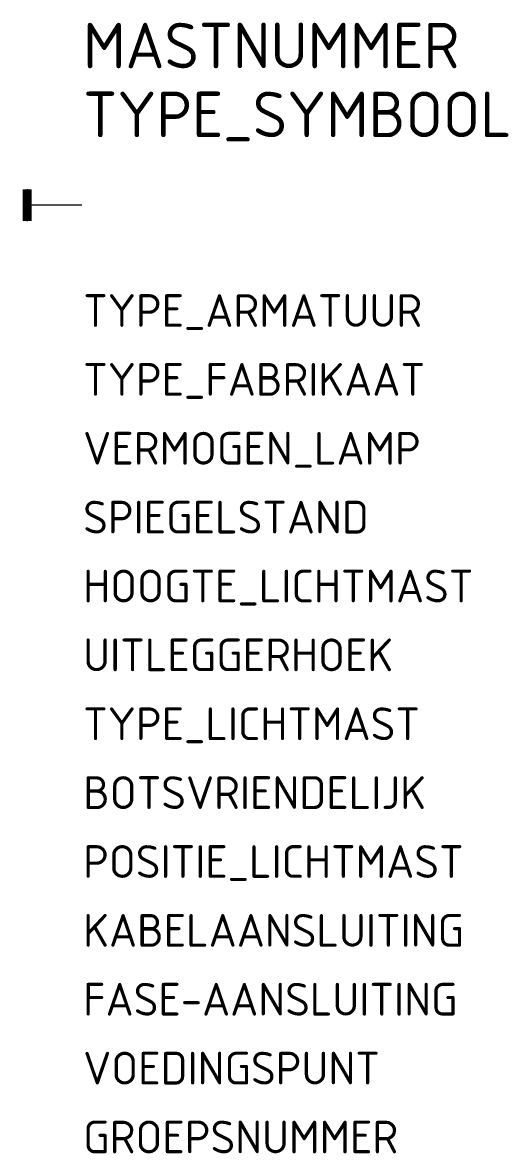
# Model space of a CAD drawing. Extents: x -0.2 to 26.4, y -52.1 to 10.
import ezdxf

# ---------------------------------------------------------------- set-up
doc = ezdxf.new("R2010")
doc.units = 0
doc.header["$LTSCALE"] = 0.2
doc.layers.add('N-WE-KL-ET-T18', color=1, linetype='Continuous', lineweight=18)
doc.layers.add('N-WE-KL-ET-T25', color=7, linetype='Continuous', lineweight=25)
doc.styles.add('NLCS-ISO', font='NLCS-ISO.ttf')

msp = doc.modelspace()

# ---------------------------------------------------------------- linework, layer by layer
at = {"const_width": 0.5, "flags": 128}
msp.add_lwpolyline([(0, 0.875), (0, -0.875)], dxfattribs=at)
at = {"flags": 128}
for points in [[(0, 0.875), (0, -0.875)], [(3, 0), (0, 0)]]:
    msp.add_lwpolyline(points, dxfattribs=at)

# ---------------------------------------------------------------- texts
at = {"layer": 'N-WE-KL-ET-T18', "linetype": 'ByBlock', "style": 'NLCS-ISO', "flags": 1}
for tag, p, s in [('TYPE_ARMATUUR', (3.075, -6.692), 'IPSO SON-T'), ('TYPE_FABRIKAAT', (3.075, -10.476), ''), ('VERMOGEN_LAMP', (3.075, -14.261), '250W'), ('SPIEGELSTAND', (3.075, -18.045), 'Vlakglas 35/115/5'), ('HOOGTE_LICHTMAST', (3.075, -21.83), '18m'), ('UITLEGGERHOEK', (3.075, -25.614), '5°'), ('TYPE_LICHTMAST', (3.075, -29.399), 'Enkele PAALTOPMAST'), ('BOTSVRIENDELIJK', (3.075, -33.183), 'Ja'), ('POSITIE_LICHTMAST', (3.075, -36.968), 'Rechts'), ('KABELAANSLUITING', (3.075, -40.752), 'EO-YMeKaszh 4x2,5mm² (d.m.v. aftakmof)'), ('VOEDINGSPUNT', (3.075, -48.321), '')]:
    msp.add_attdef(tag, p, s, height=1.8, dxfattribs=at)
at = {"layer": 'N-WE-KL-ET-T18', "linetype": 'ByBlock', "style": 'NLCS-ISO'}
for tag, p in [('FASE-AANSLUITING', (3.075, -44.537)), ('GROEPSNUMMER', (3.075, -52.106))]:
    msp.add_attdef(tag, p, '', height=1.8, dxfattribs=at)
at = {"layer": 'N-WE-KL-ET-T25', "linetype": 'ByBlock', "style": 'NLCS-ISO'}
for tag, p, s in [('MASTNUMMER', (3.075, 7.52), ''), ('TYPE_SYMBOOL', (3.075, 3.735), 'RVAV1')]:
    msp.add_attdef(tag, p, s, height=2.5, dxfattribs=at)

doc.saveas('drawing.dxf')
